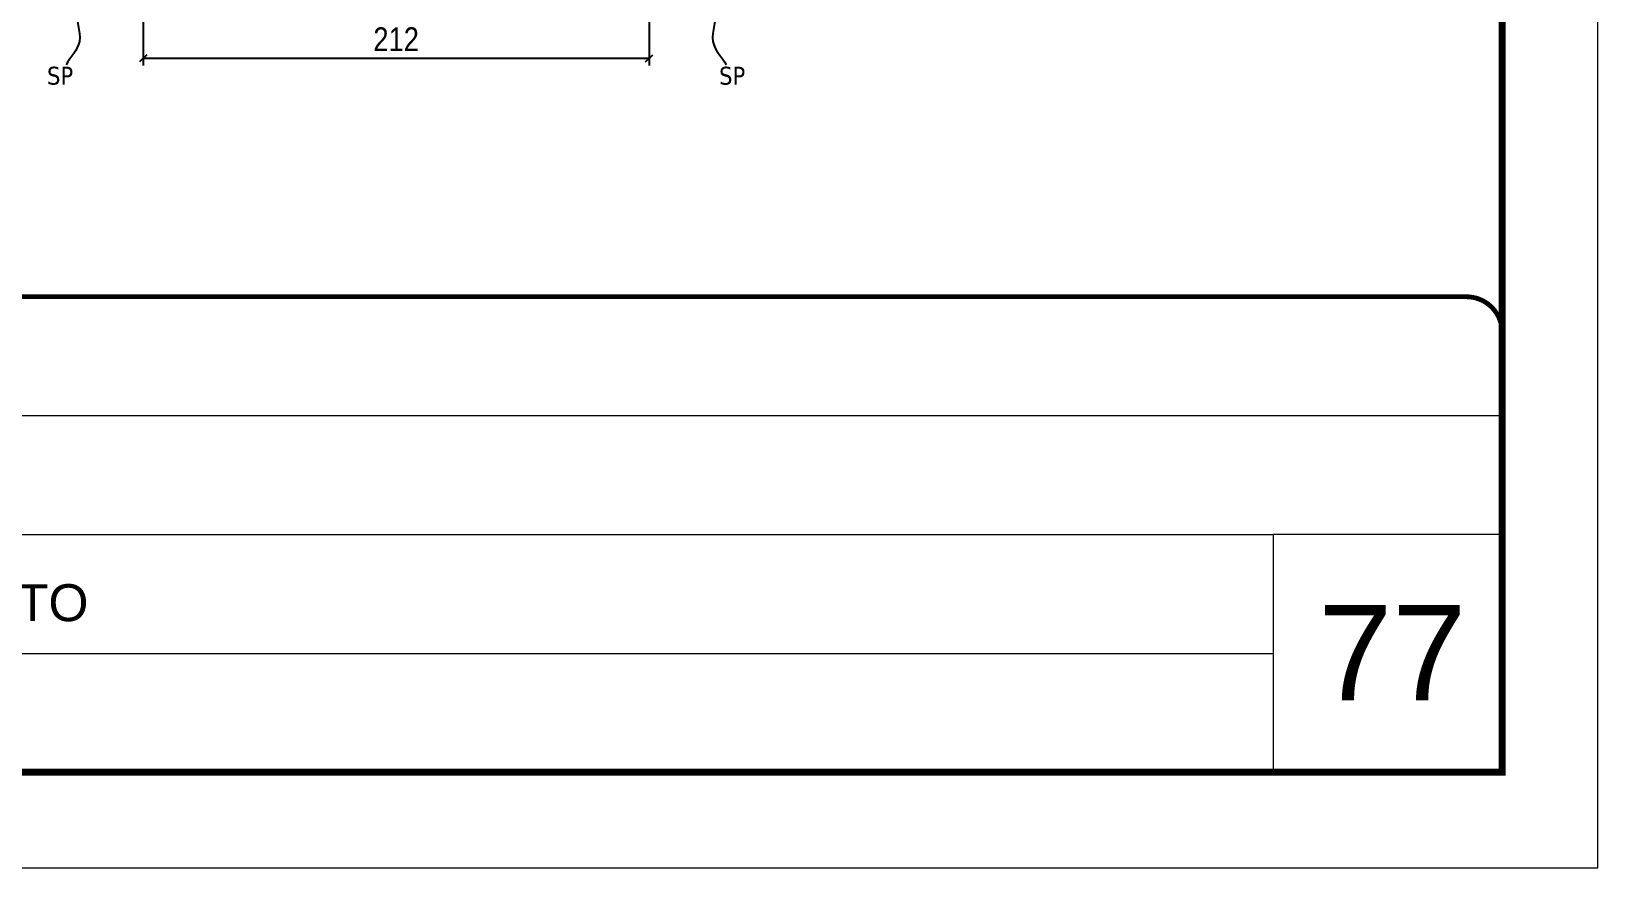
# Model space of a CAD drawing. Extents: x 2949 to 9203, y -16089 to 12527.
# Drawn here: x 3778 to 4434, y -10346 to -9996 of the extents above; entities that cross this region are included whole.
import ezdxf

# ---------------------------------------------------------------- set-up
doc = ezdxf.new("R2010")
doc.units = 0
doc.linetypes.add('CONTINUO', pattern=[0])
doc.linetypes.add('DASHED', pattern=[0.75, 0.5, -0.25])
for name, color, linetype, lineweight in [('CARIMBO', 255, 'Continuous', 9), ('Folhas', 255, 'Continuous', 9), ('SARRAFO DE PRESSAO', 251, 'DASHED', 9)]:
    doc.layers.add(name, color=color, linetype=linetype, lineweight=lineweight)
doc.layers.add('COTA', color=241, linetype='Continuous')
doc.layers.add('texto', color=7, linetype='Continuous')
doc.styles.add('ARIAL', font='arial.ttf')
doc.styles.add('COTA TECNICA', font='techl___.ttf', dxfattribs={"height": 10})
doc.styles.get("Standard").update_dxf_attribs({"font": 'arial.ttf'})
doc.dimstyles.new('PAINEL', dxfattribs={"dimtxt": 10, "dimasz": 3, "dimexe": 3, "dimexo": 3, "dimgap": 3, "dimtad": 1, "dimdec": 1, "dimzin": 12, "dimdsep": 46, "dimtxsty": 'COTA TECNICA', "dimblk1": 'OBLIQUE', "dimblk2": 'OBLIQUE', "dimsah": 1, "dimcen": 0.9, "dimclrd": 4, "dimclre": 4, "dimclrt": 240, "dimadec": 1, "dimazin": 3, "dimtfac": 1, "dimtdec": 1, "dimtmove": 0, "dimatfit": 3, "dimfxl": 1, "dimtolj": 1, "dimtzin": 12, "dimarcsym": 0})
doc.dimstyles.get("Standard").update_dxf_attribs({"dimtxt": 0.18, "dimasz": 0.18, "dimexe": 0.18, "dimexo": 0.0625, "dimgap": 0.09, "dimtad": 0, "dimtih": 1, "dimtoh": 1, "dimdec": 4, "dimzin": 0, "dimdsep": 46, "dimtxsty": 'Standard', "dimcen": 0.09, "dimadec": 0, "dimazin": 0, "dimtfac": 1, "dimtdec": 4, "dimtofl": 0, "dimtmove": 0, "dimatfit": 3, "dimfxl": 1, "dimtolj": 1, "dimtzin": 0, "dimarcsym": 0})

# ---------------------------------------------------------------- blocks, each defined once
blk = doc.blocks.new('9999999999')
at = {"color": 30, "linetype": 'CONTINUO'}
for p, q in [((98564.56, 34379.64), (99583.98, 34379.64)), ((98564.56, 34329.83), (99487.98, 34329.83)), ((99583.98, 34329.83), (99487.98, 34329.83)), ((99487.98, 34329.83), (99487.98, 34230.21)), ((98564.56, 34280.02), (99487.98, 34280.02))]:
    blk.add_line(p, q, dxfattribs=at)
at = {"color": 30, "linetype": 'CONTINUO', "const_width": 2}
blk.add_lwpolyline([(99583.98, 34230.21), (99583.98, 34414.45, 0.414214), (99568.98, 34429.45), (98228.98, 34429.45, 0.414214), (98213.98, 34414.45), (98213.98, 34245.21, 0.414214), (98228.98, 34230.21), (99583.98, 34230.21)], format="xyb", dxfattribs=at)
at = {"layer": 'Folhas'}
blk.add_lwpolyline([(98138.98, 34190.21), (99623.98, 34190.21), (99623.98, 35240.21), (98138.98, 35240.21)], close=True, dxfattribs=at)
at = {"layer": 'Folhas', "color": 30, "const_width": 3}
blk.add_lwpolyline([(98213.98, 34230.21), (99583.98, 34230.21), (99583.98, 35200.21), (98213.98, 35200.21)], close=True, dxfattribs=at)
at = {"color": 7, "linetype": 'Continuous', "ltscale": 5, "style": 'ARIAL'}
blk.add_text('1° PAVIMENTO', height=15.4829, dxfattribs=at).set_placement((98837.68, 34293.51))
blk = doc.blocks.new('_Oblique')
at = {"color": 0, "linetype": 'ByBlock', "lineweight": -2}
blk.add_line((-0.5, -0.5), (0.5, 0.5), dxfattribs=at)
blk = doc.blocks.new('*D2856')
at = {"layer": 'COTA', "color": 4, "lineweight": -2, "transparency": 16777216}
for p, q in [((3824.66, -9955.91), (3824.66, -10010.08)), ((4036.66, -9955.91), (4036.66, -10010.08)), ((4036.66, -10007.08), (3824.66, -10007.08))]:
    blk.add_line(p, q, dxfattribs=at)
at = {"layer": 'Defpoints', "color": 0, "transparency": 16777216}
for p in [(3824.66, -9952.91), (4036.66, -9952.91), (3824.66, -10007.08)]:
    blk.add_point(p, dxfattribs=at)
at = {"layer": 'COTA', "color": 4, "lineweight": -2, "transparency": 16777216, "xscale": 3, "yscale": 3, "zscale": 3, "rotation": 180}
blk.add_blockref('_Oblique', (3824.66, -10007.08), dxfattribs=at)
at = {"layer": 'COTA', "color": 4, "lineweight": -2, "transparency": 16777216, "xscale": 3, "yscale": 3, "zscale": 3}
blk.add_blockref('_Oblique', (4036.66, -10007.08), dxfattribs=at)
at = {"layer": 'COTA', "color": 240, "transparency": 16777216, "insert": (3930.66, -9999.03), "char_height": 10, "attachment_point": 5, "style": 'COTA TECNICA'}
blk.add_mtext('\\A1;212', dxfattribs=at)

msp = doc.modelspace()

# ---------------------------------------------------------------- block references
at = {"layer": 'SARRAFO DE PRESSAO', "color": 6, "linetype": 'ByBlock'}
msp.add_blockref('9999999999', (-95189.94, -44536.4), dxfattribs=at)

# ---------------------------------------------------------------- texts
at = {"layer": 'CARIMBO', "style": 'ARIAL'}
msp.add_text('77', height=40, dxfattribs=at).set_placement((4316.89, -10276.05))
at = {"layer": 'texto', "color": 0, "char_height": 7.5, "attachment_point": 5}
for insert in [(3789.88, -10014.4), (4071.43, -10014.4)]:
    msp.add_mtext('{\\fTahoma|b0|i0|c0|p34;\\C4;SP}', dxfattribs=dict(at, insert=insert))

# ---------------------------------------------------------------- dimensions: what is measured, and where the dimension line sits
at = {"layer": 'COTA'}
dim = msp.add_linear_dim(base=(3824.66, -10007.08), p1=(4036.66, -9952.91), p2=(3824.66, -9952.91), angle=180, dimstyle='PAINEL', override={"dimarcsym": 2}, dxfattribs=at)
dim.commit()
dim.dimension.update_dxf_attribs({"geometry": '*D2856', "text_midpoint": (3930.66, -9999.03)})

# ---------------------------------------------------------------- leaders
at = {"layer": 'COTA', "path_type": 1}
for points in [[(3812.83, -9975.09), (3797.04, -9986.93), (3797.97, -9999.93), (3792.42, -10009.71)], [(4048.49, -9975.09), (4064.27, -9986.93), (4063.35, -9999.93), (4068.9, -10009.71)]]:
    msp.add_leader(points, dimstyle='Standard', override={"dimasz": 8}, dxfattribs=at)

doc.saveas('drawing.dxf')
